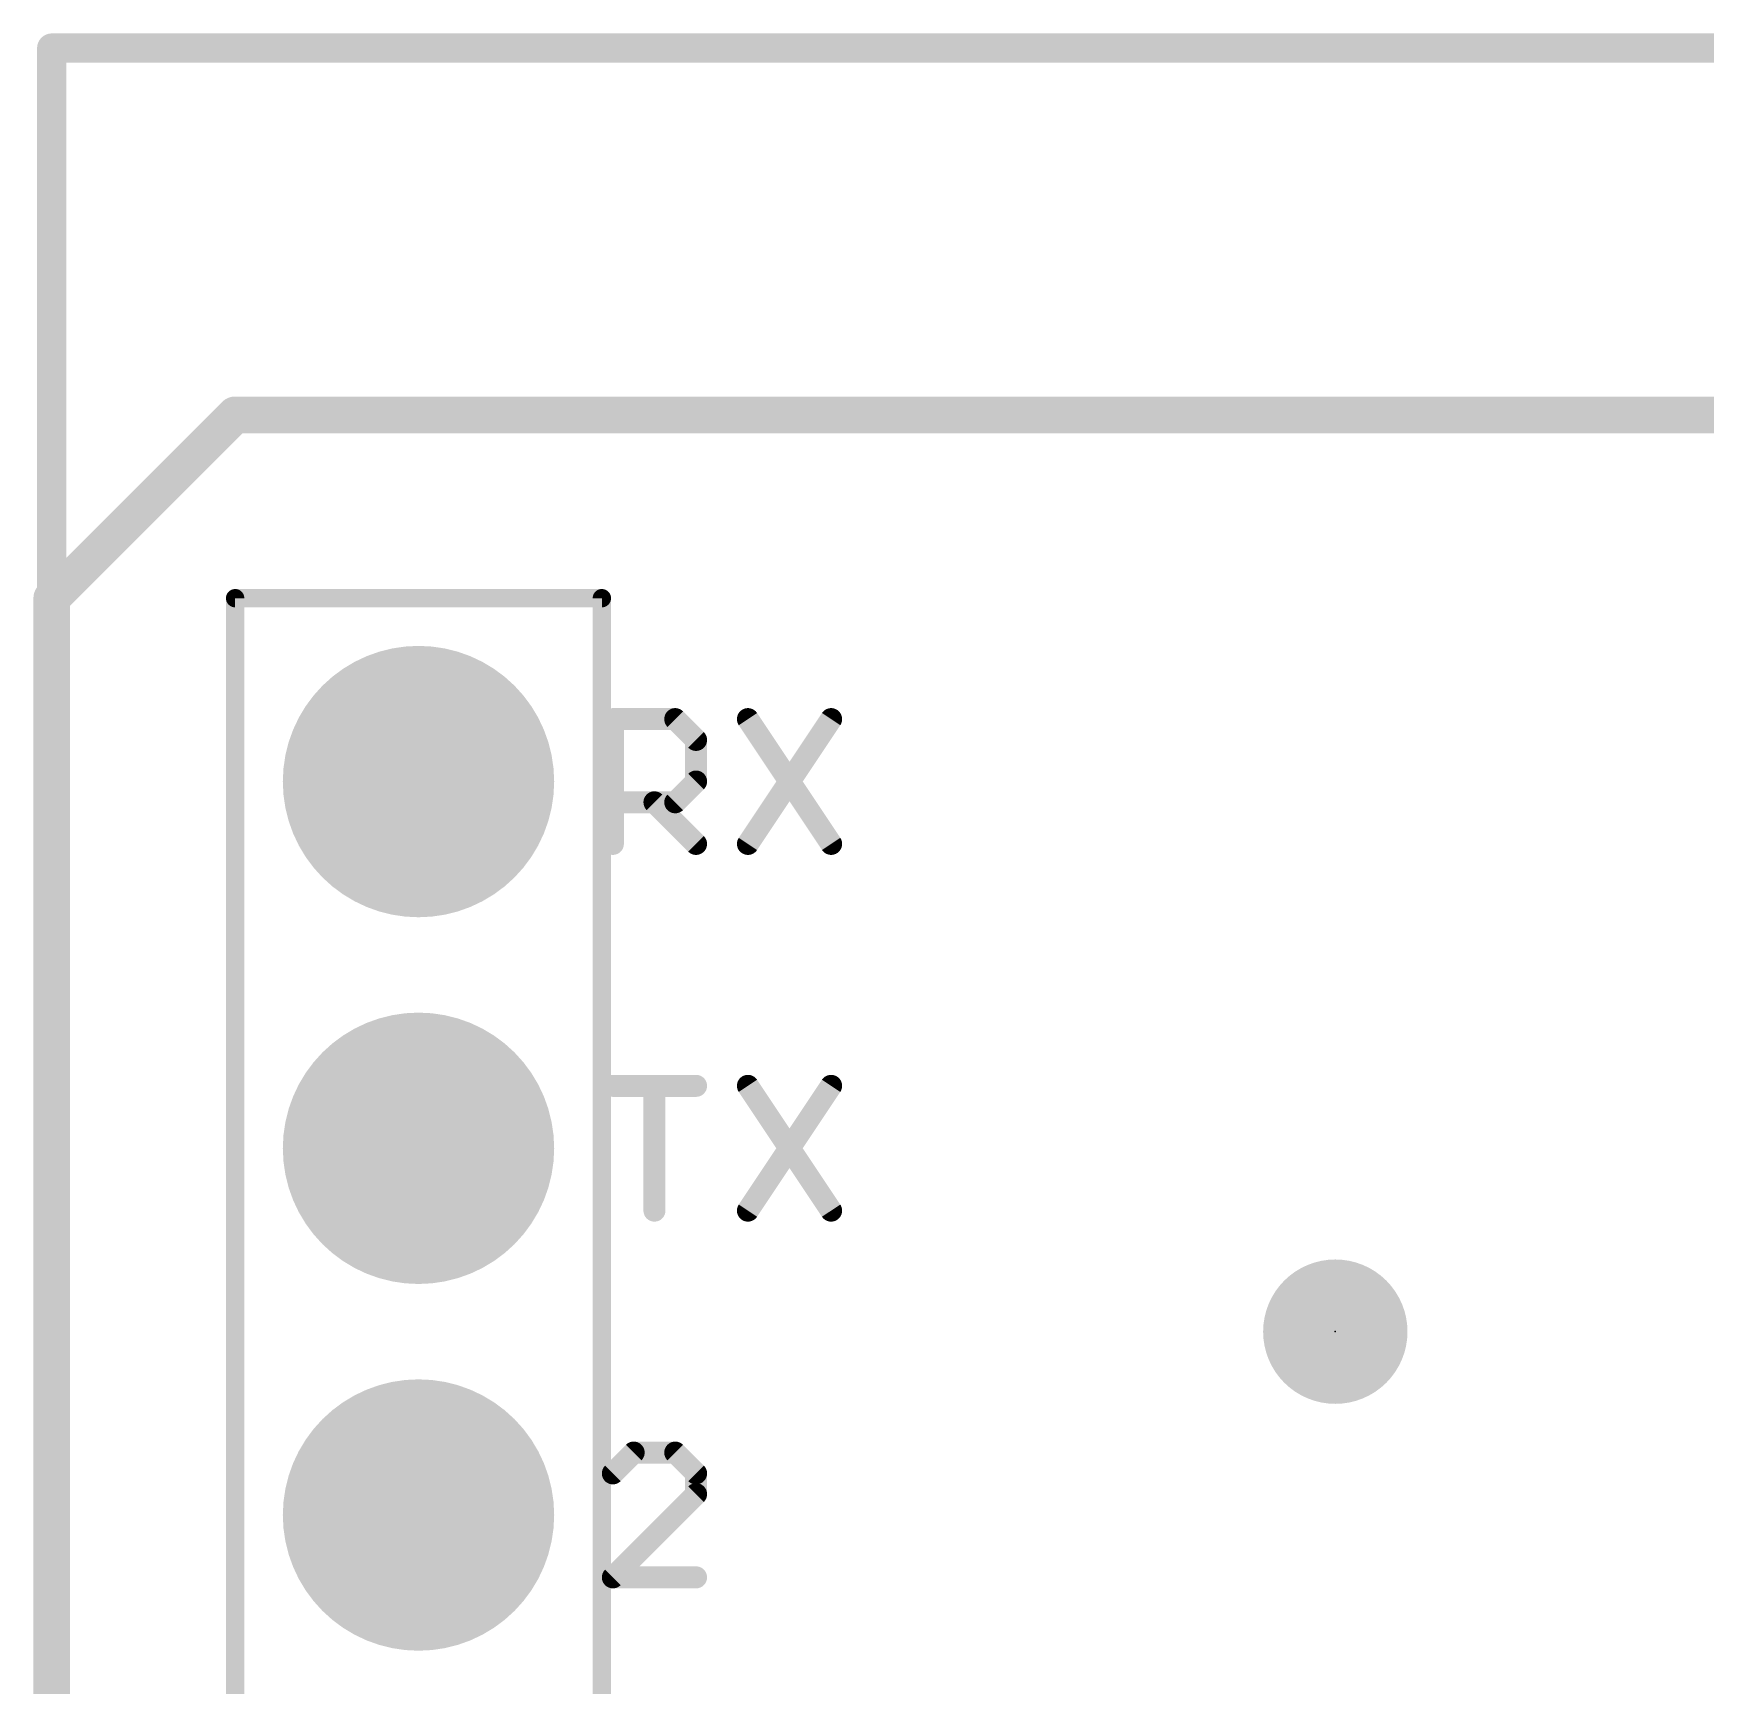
# Model space of a CAD drawing. Extents: x -19.1 to 53.5, y -15.6 to 59.8.
# Drawn here: x -0.13 to 11.45, y 48.35 to 59.79 of the extents above; entities that cross this region are included whole.
import ezdxf

# ---------------------------------------------------------------- set-up
doc = ezdxf.new("R2010")
doc.units = 0
for name, color, linetype in [('1', 12, 'CONTINUOUS'), ('16', 132, 'CONTINUOUS'), ('17', 110, 'CONTINUOUS'), ('20', 53, 'CONTINUOUS'), ('21', 41, 'CONTINUOUS'), ('23', 53, 'CONTINUOUS'), ('51', 53, 'CONTINUOUS')]:
    doc.layers.add(name, color=color, linetype=linetype)

# ---------------------------------------------------------------- blocks, each defined once
blk = doc.blocks.new('PIE')
at = {"const_width": 0.5}
blk.add_lwpolyline([(0, -0.25, 1), (0, 0.25, 1), (0, -0.25)], format="xyb", dxfattribs=at)
blk = doc.blocks.new('ROUNDP')
at = {"const_width": 0.5}
blk.add_lwpolyline([(0, -0.25, 1), (0, 0.25, 1), (0, -0.25)], format="xyb", dxfattribs=at)

msp = doc.modelspace()

# ---------------------------------------------------------------- linework, layer by layer
at = {"layer": '1', "const_width": 0.2032}
for points in [[(0, 59.69), (53.34, 59.69)], [(0, 0), (0, 59.69)]]:
    msp.add_lwpolyline(points, dxfattribs=at)
at = {"layer": '1', "const_width": 0.1016}
for points in [[(0, 59.7408, 1), (0, 59.6392)], [(0.0508, 59.69, 1), (-0.0508, 59.69)]]:
    msp.add_lwpolyline(points, format="xyb", dxfattribs=at)
at = {"layer": '16', "const_width": 0.2032}
for points in [[(0, 0), (0, 59.69)], [(0, 59.69), (53.34, 59.69)]]:
    msp.add_lwpolyline(points, dxfattribs=at)
at = {"layer": '16', "const_width": 0.1016}
for points in [[(0.0508, 59.69, 1), (-0.0508, 59.69)], [(0, 59.7408, 1), (0, 59.6392)]]:
    msp.add_lwpolyline(points, format="xyb", dxfattribs=at)
at = {"layer": '20', "const_width": 0.2032}
for points in [[(0, 55.88), (1.27, 57.15)], [(1.27, 57.15), (12.7, 57.15)], [(0, 2.54), (0, 55.88)]]:
    msp.add_lwpolyline(points, dxfattribs=at)
at = {"layer": '20', "const_width": 0.1016}
for points in [[(1.27, 57.2008, 1), (1.27, 57.0992)], [(1.3059, 57.1141, 1), (1.2341, 57.1859)], [(0.0508, 55.88, 1), (-0.0508, 55.88)], [(-0.0359, 55.9159, 1), (0.0359, 55.8441)]]:
    msp.add_lwpolyline(points, format="xyb", dxfattribs=at)
at = {"layer": '21', "const_width": 0.1524}
for points in [[(3.8862, 54.1782), (3.8862, 55.0425)], [(3.8862, 55.0425), (4.3184, 55.0425)], [(4.3184, 55.0425), (4.4624, 54.8985)], [(4.8217, 55.0425), (5.3979, 54.1782)], [(5.3979, 55.0425), (4.8217, 54.1782)], [(4.4624, 54.8985), (4.4624, 54.6104)], [(4.4624, 54.6104), (4.3184, 54.4663)], [(4.3184, 54.4663), (3.8862, 54.4663)], [(4.1743, 54.4663), (4.4624, 54.1782)], [(3.8862, 52.5025), (4.4624, 52.5025)], [(4.1743, 51.6382), (4.1743, 52.5025)], [(4.8217, 52.5025), (5.3979, 51.6382)], [(5.3979, 52.5025), (4.8217, 51.6382)], [(4.0303, 49.9625), (3.8862, 49.8185)], [(4.3184, 49.9625), (4.0303, 49.9625)], [(4.4624, 49.8185), (4.3184, 49.9625)], [(4.4624, 49.6744), (4.4624, 49.8185)], [(3.8862, 49.0982), (4.4624, 49.6744)], [(4.4624, 49.0982), (3.8862, 49.0982)]]:
    msp.add_lwpolyline(points, dxfattribs=at)
at = {"layer": '21', "const_width": 0.0762}
for points in [[(3.9243, 55.0425, 1), (3.8481, 55.0425)], [(3.8862, 55.0806, 1), (3.8862, 55.0044)], [(4.3453, 55.0695, 1), (4.2914, 55.0156)], [(4.3184, 55.0044, 1), (4.3184, 55.0806)], [(4.8534, 55.0637, 1), (4.79, 55.0214)], [(5.4296, 55.0214, 1), (5.3662, 55.0637)], [(4.5005, 54.8985, 1), (4.4243, 54.8985)], [(4.4355, 54.8715, 1), (4.4894, 54.9254)], [(4.4894, 54.5834, 1), (4.4355, 54.6373)], [(4.4243, 54.6104, 1), (4.5005, 54.6104)], [(3.8862, 54.5044, 1), (3.8862, 54.4282)], [(4.2013, 54.4933, 1), (4.1474, 54.4394)], [(4.2914, 54.4933, 1), (4.3453, 54.4394)], [(4.3184, 54.4282, 1), (4.3184, 54.5044)], [(3.8481, 54.1782, 1), (3.9243, 54.1782)], [(4.4355, 54.1513, 1), (4.4894, 54.2051)], [(4.79, 54.1993, 1), (4.8534, 54.1571)], [(5.3662, 54.1571, 1), (5.4296, 54.1993)], [(3.8862, 52.5406, 1), (3.8862, 52.4644)], [(4.2124, 52.5025, 1), (4.1362, 52.5025)], [(4.4624, 52.4644, 1), (4.4624, 52.5406)], [(4.8534, 52.5237, 1), (4.79, 52.4814)], [(5.4296, 52.4814, 1), (5.3662, 52.5237)], [(4.1362, 51.6382, 1), (4.2124, 51.6382)], [(4.79, 51.6593, 1), (4.8534, 51.6171)], [(5.3662, 51.6171, 1), (5.4296, 51.6593)], [(4.0303, 50.0006, 1), (4.0303, 49.9244)], [(4.0572, 49.9356, 1), (4.0033, 49.9895)], [(4.3453, 49.9895, 1), (4.2914, 49.9356)], [(4.3184, 49.9244, 1), (4.3184, 50.0006)], [(3.8593, 49.8454, 1), (3.9131, 49.7915)], [(4.5005, 49.8185, 1), (4.4243, 49.8185)], [(4.4355, 49.7915, 1), (4.4894, 49.8454)], [(4.4243, 49.6744, 1), (4.5005, 49.6744)], [(4.4894, 49.6475, 1), (4.4355, 49.7014)], [(3.8862, 49.1363, 1), (3.8862, 49.0601)], [(3.8593, 49.1251, 1), (3.9131, 49.0713)], [(4.4624, 49.0601, 1), (4.4624, 49.1363)]]:
    msp.add_lwpolyline(points, format="xyb", dxfattribs=at)
at = {"layer": '23'}
msp.add_point((8.89, 50.8), dxfattribs=at)
at = {"layer": '51'}
for points, const_width in [([(1.27, 57.15), (0, 55.88)], 0.254), ([(12.7, 57.15), (1.27, 57.15)], 0.254), ([(0, 55.88), (0, 2.54)], 0.254), ([(1.27, 55.88), (3.81, 55.88)], 0.127), ([(1.27, 35.56), (1.27, 55.88)], 0.127), ([(3.81, 55.88), (3.81, 35.56)], 0.127)]:
    msp.add_lwpolyline(points, dxfattribs=dict(at, const_width=const_width))
for points, const_width in [([(1.27, 57.2135, 1), (1.27, 57.0865)], 0.127), ([(1.3149, 57.1051, 1), (1.2251, 57.1949)], 0.127), ([(0.0635, 55.88, 1), (-0.0635, 55.88)], 0.127), ([(-0.0449, 55.9249, 1), (0.0449, 55.8351)], 0.127), ([(1.27, 55.9118, 1), (1.27, 55.8483)], 0.0635), ([(1.3017, 55.88, 1), (1.2383, 55.88)], 0.0635), ([(3.8418, 55.88, 1), (3.7782, 55.88)], 0.0635), ([(3.81, 55.8483, 1), (3.81, 55.9118)], 0.0635)]:
    msp.add_lwpolyline(points, format="xyb", dxfattribs=dict(at, const_width=const_width))

# ---------------------------------------------------------------- block references
at = {"layer": '1'}
msp.add_blockref('PIE', (8.89, 50.8), dxfattribs=at)
at = {"layer": '17', "xscale": 1.8796, "yscale": 1.8796, "rotation": 90}
for p in [(2.54, 54.61), (2.54, 54.61), (2.54, 52.07), (2.54, 52.07), (2.54, 49.53), (2.54, 49.53)]:
    msp.add_blockref('ROUNDP', p, dxfattribs=at)

doc.saveas('drawing.dxf')
